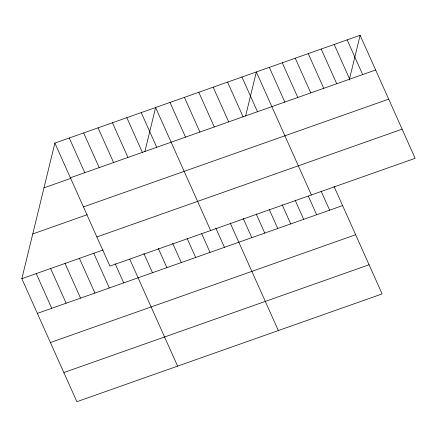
<?xml version="1.0" encoding="UTF-8"?>
<svg xmlns="http://www.w3.org/2000/svg" width="437" height="437" viewBox="0 0 437 437"><rect width="100%" height="100%" fill="white"/><g stroke="black" fill="none" stroke-linecap="round" stroke-linejoin="round"><path stroke-width="0.66" d="M334.015 186.386L382.118 293.91L76.874 401.696L21.85 278.686L54.882 143.09L360.126 35.304L415.15 158.314L109.911 266.1L54.882 143.09M144.865 151.644L155.616 107.518L210.639 230.534M245.594 116.078L256.344 71.952L311.368 194.962M349.223 80.053L360.126 35.304M70.401 177.777L375.64 69.996M43.984 187.834L70.887 178.334M83.44 206.925L388.679 99.144M32.753 233.937L87.181 214.714M96.872 236.952L402.111 129.172M21.85 278.686L103.187 249.964M37.369 313.373L342.608 205.592M50.408 342.521L355.647 234.735M63.84 372.548L369.079 264.767M347.153 39.887L362.672 74.574M334.179 44.465L349.698 79.157M321.206 49.048L336.725 83.74M308.232 53.631L323.751 88.318M295.259 58.208L310.778 92.901M282.286 62.791L297.805 97.478M269.318 67.369L284.831 102.061M321.048 190.969L329.635 210.17M308.347 196.169L316.661 214.753M241.951 77.032L257.469 111.725M295.101 200.13L303.688 219.336M227.562 82.112L243.081 116.805M282.127 204.713L290.72 223.913M269.154 209.29L277.746 228.496M213.174 87.192L228.693 121.885M256.18 213.873L264.773 233.074M198.78 92.278L214.299 126.965M243.207 218.451L251.799 237.657M184.392 97.358L199.911 132.05M230.233 223.034L278.336 330.558M170.004 102.438L185.523 137.131M215.845 228.114L224.438 247.32M201.736 233.817L210.044 252.4M141.222 112.599L156.741 147.291M187.069 238.28L195.656 257.48M126.834 117.684L142.353 152.371M172.675 243.36L181.268 262.561M112.446 122.764L127.959 157.457M158.287 248.44L166.879 267.641M98.052 127.844L113.571 162.537M143.899 253.52L152.486 272.726M83.664 132.924L99.183 167.617M129.784 259.223L177.602 366.124M69.275 138.005L84.794 172.697M115.117 263.68L123.709 282.886M93.802 253.28L109.316 287.967M79.408 258.36L94.927 293.047M65.02 263.44L80.539 298.132M50.632 268.52L66.145 303.212M36.238 273.6L51.757 308.293"/></g></svg>
